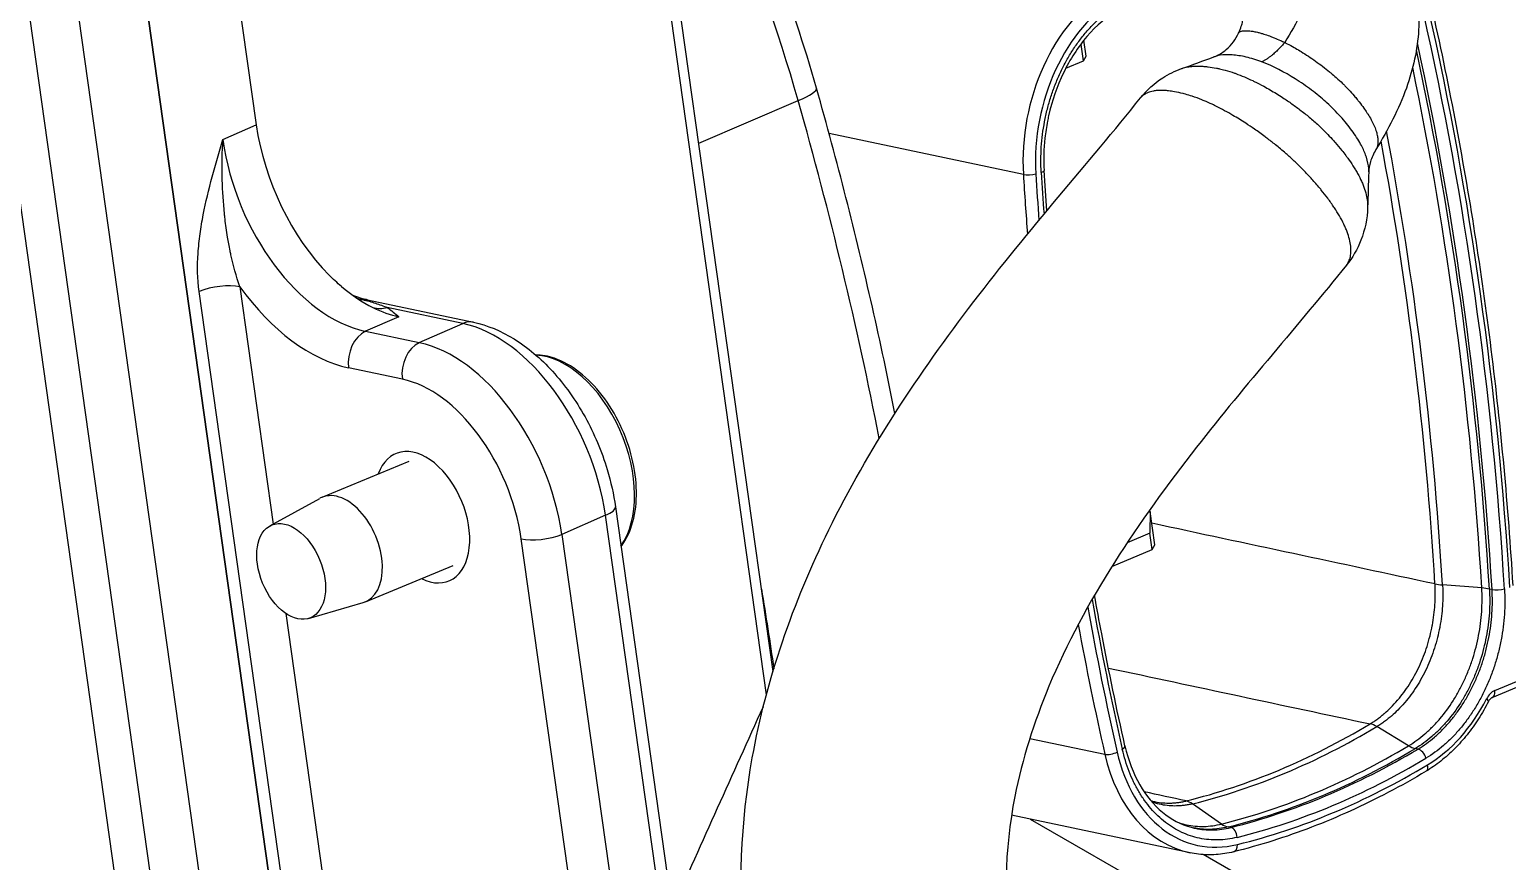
# Model space of a CAD drawing. Header units: millimetres. Extents: x 0 to 7722, y 0 to 5460.
# Drawn here: x 4668.4 to 4718.5, y 3628.4 to 3656.6 of the extents above; entities that cross this region are included whole.
import ezdxf

# ---------------------------------------------------------------- set-up
doc = ezdxf.new("R2010")
doc.units = ezdxf.units.MM
doc.header["$LTSCALE"] = 5
doc.layers.get('0').update_dxf_attribs({"linetype": 'CONTINUOUS'})

# ---------------------------------------------------------------- blocks, each defined once
blk = doc.blocks.new('RWFWFWEWEFWEFWEF')
for p, q in [((163.253, 35.573), (165.572, 19.086)), ((160.291, 34.273), (167.059, -13.851)), ((167.059, -13.851), (160.683, 31.486)), ((164.622, -13.291), (158.461, 30.511)), ((182.885, -0.239), (178.753, 29.142)), ((183.11, 0.553), (179.05, 29.416)), ((157.055, 28.622), (162.895, -12.894)), ((161.652, -12.608), (155.865, 28.534)), ((193.568, 21.814), (193.54, 21.802)), ((193.568, 21.84), (193.568, 21.814)), ((193.646, 21.259), (193.568, 21.814)), ((193.738, 21.418), (193.662, 21.96)), ((193.046, 21.008), (193.646, 21.259)), ((193.646, 21.259), (193.738, 21.418)), ((180.589, 18.472), (183.964, 19.911)), ((164.442, 18.59), (165.572, 19.086)), ((191.606, 17.405), (185.011, 18.799)), ((165.016, 13.595), (166.148, 5.547)), ((167.487, -13.949), (163.634, 13.441)), ((169.351, 13.155), (172.944, 12.395)), ((170.411, 12.582), (169.281, 12.086)), ((172.586, 12.351), (170.018, 12.893)), ((169.281, 12.086), (171.105, 11.701)), ((171.105, 11.701), (172.586, 12.351)), ((170.53, 10.463), (168.706, 10.848)), ((167.805, 6.456), (170.762, 7.684)), ((166.037, 5.486), (167.732, 6.421)), ((177.761, 6.136), (181.023, -17.062)), ((177.425, 5.846), (175.944, 5.196)), ((180.635, -16.972), (177.425, 5.846)), ((195.828, 5.936), (195.911, 5.97)), ((195.911, 5.97), (195.86, 5.981)), ((195.911, 5.97), (195.899, 5.236)), ((196.07, 4.84), (195.911, 5.97)), ((177.56, -16.265), (174.563, 5.043)), ((175.944, 5.196), (179.01, -16.599)), ((195.899, 5.236), (195.128, 4.913)), ((195.977, 4.681), (195.899, 5.236)), ((194.61, 4.109), (195.977, 4.681)), ((195.977, 4.681), (196.07, 4.84)), ((169.276, 2.911), (172.252, 4.147)), ((207.163, 3.38), (205.831, 3.482)), ((207.511, 3.326), (207.421, 3.345)), ((166.574, 2.517), (168.937, -14.283)), ((167.341, 2.345), (169.2, 2.885)), ((207.43, 2.764), (207.43, 2.764)), ((207.602, -0.101), (210.242, 1.004)), ((207.515, -0.335), (210.156, 0.77)), ((204.679, -1.969), (203.6, -1.323)), ((191.825, -1.721), (194.372, -2.26)), ((204.999, -2.083), (204.909, -2.064)), ((198.334, -4.625), (197.345, -3.941)), ((197.262, -5.602), (191.206, -4.322)), ((191.842, -4.457), (214.981, -17.781)), ((198.644, -4.743), (198.554, -4.724)), ((218.318, -17.53), (197.712, -5.664))]:
    blk.add_line(p, q)
for centre, major_axis, ratio, start_param, end_param in [((162.155, 17.952), (-13.325, 31.83), 0.616333, 4.519492, 5.388895), ((195.838, 18.601), (1.189, 5.626), 0.724502, 0.612562, 1.93446), ((196.04, 18.558), (1.127, 5.332), 0.724502, 0.591149, 1.93446), ((131.792, -18.174), (-21.389, -101.215), 0.724502, 1.934459, 2.13554), ((131.792, -18.174), (-21.44, -101.459), 0.724502, 1.93446, 2.13554), ((131.5, -18.112), (-21.327, -100.921), 0.724502, 1.934459, 2.122613), ((131.59, -18.131), (-21.327, -100.921), 0.724502, 1.934459, 2.125331), ((131.281, -18.066), (21.315, 100.868), 0.724502, 5.076052, 5.257595), ((182.662, 19.781), (1.924, 0.546), 0.150963, 5.411753, 6.283185), ((124.839, 14.601), (36.126, -86.294), 0.616333, 1.249232, 1.377899), ((169.619, 18.235), (-2.315, 5.536), 0.616637, 1.169001, 2.154083), ((168.508, 17.747), (-2.297, 5.544), 0.621238, 1.17102, 2.741131), ((130.312, -17.861), (-21.213, -100.386), 0.724502, 1.93446, 2.09279), ((130.096, -17.815), (-21.202, -100.334), 0.724502, 1.934464, 2.089019), ((191.827, 17.467), (-0.299, -0.018), 0.245175, 0.726791, 2.297587), ((268.153, 39.039), (21.502, 101.753), 0.724502, 1.93446, 1.954636), ((268.355, 38.996), (21.44, 101.459), 0.724502, 1.93446, 1.950176), ((192.011, 17.52), (0.299, 0.018), 0.245174, 5.43918, 6.283185), ((268.355, 38.996), (21.389, 101.215), 0.724502, 1.934459, 1.948652), ((164.29, 13.291), (0.99, 0.139), 0.308594, 0.704899, 2.249516), ((167.782, 17.443), (2.7, -6.459), 0.616637, 5.075041, 5.880705), ((169.619, 18.235), (-2.315, 5.536), 0.616637, 2.260945, 2.523875), ((169.21, 14.148), (-0.278, -0.961), 0.829076, 0.154872, 0.296913), ((169.144, 12.176), (0.207, 0.978), 0.724502, 0, 0.239619), ((169.619, 18.235), (-2.315, 5.536), 0.616637, 2.523875, 2.739112), ((169.867, 13.827), (-0.587, -0.81), 0.900043, 0.30789, 0.840363), ((169.433, 11.152), (-0.207, -0.978), 0.724502, 3.631975, 5.176592), ((172.737, 11.417), (0.207, 0.978), 0.724502, 0, 0.490383), ((173.398, 6.706), (-2.331, 5.529), 0.612028, 4.308639, 5.87875), ((171.256, 10.767), (-0.207, -0.978), 0.724502, 3.631975, 5.176592), ((171.917, 6.056), (-2.331, 5.529), 0.612028, 4.308639, 5.87875), ((175.854, 7.719), (1.432, -3.45), 0.614278, 0.364407, 2.862043), ((174.48, 7.149), (-1.495, 3.602), 0.614278, 0.009782, 0.009818), ((171.19, 5.752), (1.929, -4.614), 0.616637, 1.169001, 2.739112), ((174.48, 7.149), (-1.004, 2.419), 0.614288, 5.937027, 5.937051), ((171.21, 5.781), (-0.904, 2.158), 0.616333, 2.52327, 6.883252), ((168.54, 4.684), (-0.736, 1.772), 0.614278, 3.073433, 6.351345), ((176.77, 5.997), (0.99, 0.139), 0.308594, 5.391108, 6.283185), ((175.289, 5.347), (-0.99, -0.139), 0.308594, 0.704899, 2.249516), ((206.309, 3.726), (-0.998, -0.061), 0.245239, 0.731193, 1.057125), ((206.685, 3.137), (-0.998, -0.061), 0.245174, 3.868383, 4.198681), ((207.732, 3.389), (-0.299, -0.018), 0.245174, 0.726791, 2.297587), ((268.355, 38.996), (21.44, 101.459), 0.724502, 2.083869, 2.13554), ((268.355, 38.996), (21.389, 101.215), 0.724502, 2.082052, 2.13554), ((268.153, 39.039), (21.502, 101.753), 0.724502, 2.089342, 2.13554), ((204.107, 2.264), (-1.127, -5.332), 0.724502, 0.591149, 1.21132), ((207.681, -0.667), (0.124, 0.587), 0.724502, 0.464203, 1.21132), ((207.125, -0.333), (0.267, -0.137), 0.242475, 0, 0.843219), ((207.4, -0.059), (0.116, -0.277), 0.616333, 0, 1.168129), ((195.788, 29.184), (-7.019, -33.216), 0.724502, 0.337275, 0.591131), ((196.004, 29.139), (-7.03, -33.269), 0.724502, 0.337256, 0.591151), ((203.592, -2.124), (-0.515, 0.857), 0.573598, 5.464491, 5.790421), ((194.762, -2.041), (0.293, 0.066), 0.368898, 5.389352, 6.283185), ((196.973, 28.934), (-7.132, -33.751), 0.724502, 0.337256, 0.591151), ((204.686, -1.168), (-0.513, 0.858), 0.572303, 2.323767, 2.654065), ((194.585, -2.14), (-0.293, -0.066), 0.368898, 0.676963, 2.247759), ((198.451, 0.024), (-1.189, -5.626), 0.724502, 5.277132, 6.283185), ((198.653, -0.019), (-1.127, -5.332), 0.724502, 5.277132, 6.620443), ((197.191, 28.888), (-7.143, -33.803), 0.724502, 0.337256, 0.591151), ((197.281, 28.869), (-7.143, -33.803), 0.724502, 0.337256, 0.591151), ((197.484, 28.826), (-7.205, -34.097), 0.724502, 0.337256, 0.591151), ((205.066, -2.351), (-0.154, 0.257), 0.572303, 4.224861, 5.795657), ((197.484, 28.826), (-7.257, -34.342), 0.724502, 0.337257, 0.591149), ((205.122, -2.575), (0.154, -0.257), 0.572304, 0, 1.083269), ((197.164, -4.815), (-0.239, 0.971), 0.64909, 5.648705, 5.974635), ((198.515, -3.751), (0.24, -0.971), 0.650443, 5.647901, 5.978198), ((198.656, -5.035), (-0.072, 0.291), 0.650443, 4.407402, 5.978198), ((198.666, -5.278), (0.072, -0.291), 0.650443, 0, 1.265808)]:
    blk.add_ellipse(centre, major_axis=major_axis, ratio=ratio, start_param=start_param, end_param=end_param)
blk.add_ellipse((166.755, 3.943), major_axis=(-0.653, 1.574), ratio=0.614278)
for points, knots in [([(184.586, 20.328), (183.758, 23.243), (182.667, 26.128), (180.034, 31.644), (178.492, 34.274), (175.058, 39.096), (173.167, 41.288), (170.453, 43.852), (169.732, 44.483), (168.999, 45.075)], [3.3513622, 3.3513622, 3.3513622, 3.3513622, 3.6235676, 3.6235676, 3.8957729, 3.8957729, 4.1679783, 4.1679783, 4.2638637, 4.2638637, 4.2638637, 4.2638637]), ([(196.919, 28.783), (198.339, 28.449), (199.7, 27.986), (200.627, 27.215), (201.09, 26.829), (201.44, 26.37), (201.583, 25.796), (201.726, 25.222), (201.665, 24.527), (201.419, 23.791), (201.217, 23.188), (200.889, 22.547), (200.476, 21.884)], [0, 0, 0, 0, 0.125, 0.125, 0.125, 0.1875, 0.1875, 0.1875, 0.25, 0.25, 0.25, 0.3012336, 0.3012336, 0.3012336, 0.3012336]), ([(198.181, 28.99), (199.64, 28.647), (201.038, 28.182), (203.04, 26.881), (203.773, 26.234), (204.525, 24.996), (204.709, 24.583), (205.008, 23.542), (205.058, 22.914), (204.981, 21.645), (204.835, 20.984), (204.348, 19.622), (203.989, 18.928), (203.571, 18.248)], [0, 0, 0, 0, 0.605086, 0.605086, 0.978402, 0.978402, 1.138746, 1.138746, 1.363845, 1.363845, 1.612556, 1.612556, 1.888341, 1.888341, 1.888341, 1.888341]), ([(192.213, 17.477), (192.196, 17.761), (192.197, 18.047), (192.215, 18.333), (192.225, 18.476), (192.239, 18.62), (192.257, 18.764), (192.276, 18.908), (192.299, 19.052), (192.326, 19.196), (192.353, 19.34), (192.385, 19.483), (192.421, 19.623), (192.457, 19.764), (192.496, 19.903), (192.54, 20.04), (192.584, 20.178), (192.632, 20.313), (192.685, 20.447), (192.737, 20.581), (192.794, 20.713), (192.854, 20.843), (192.914, 20.973), (192.978, 21.1), (193.045, 21.223), (193.112, 21.347), (193.183, 21.466), (193.256, 21.582), (193.33, 21.698), (193.407, 21.81), (193.487, 21.919), (193.567, 22.028), (193.651, 22.134), (193.738, 22.235), (193.824, 22.337), (193.913, 22.434), (194.004, 22.526), (194.095, 22.618), (194.188, 22.704), (194.283, 22.786), (194.473, 22.949), (194.672, 23.093), (194.879, 23.217)], [0, 0, 0, 0, 0.125099, 0.125099, 0.125099, 0.187611, 0.187611, 0.187611, 0.25, 0.25, 0.25, 0.31243, 0.31243, 0.31243, 0.375009, 0.375009, 0.375009, 0.437584, 0.437584, 0.437584, 0.5, 0.5, 0.5, 0.562423, 0.562423, 0.562423, 0.62501, 0.62501, 0.62501, 0.687592, 0.687592, 0.687592, 0.75, 0.75, 0.75, 0.812368, 0.812368, 0.812368, 0.874882, 0.874882, 0.874882, 1, 1, 1, 1]), ([(205.451, 23.115), (205.736, 21.851), (206.002, 20.576), (206.492, 18.007), (206.717, 16.712), (207.127, 14.104), (207.312, 12.791), (207.64, 10.15), (207.784, 8.821), (208.031, 6.15), (208.133, 4.807), (208.215, 3.459)], [0.0111612, 0.0111612, 0.0111612, 0.0111612, 0.0513771, 0.0513771, 0.0915931, 0.0915931, 0.131809, 0.131809, 0.172025, 0.172025, 0.212241, 0.212241, 0.212241, 0.212241]), ([(194.83, 23.002), (194.452, 22.776), (194.085, 22.46), (193.459, 21.725), (193.187, 21.306), (192.749, 20.4), (192.576, 19.903), (192.449, 19.336), (192.436, 19.274), (192.387, 19.023), (192.358, 18.832), (192.297, 18.272), (192.288, 17.899), (192.31, 17.538)], [0, 0, 0, 0, 0.1658099, 0.1658099, 0.3212195, 0.3212195, 0.4762257, 0.4762257, 0.4954016, 0.4954016, 0.5530164, 0.5530164, 0.6653271, 0.6653271, 0.6653271, 0.6653271]), ([(198.909, 22.198), (198.989, 22.377), (199.031, 22.514), (199.057, 22.632), (199.059, 22.653), (199.059, 22.653)], [0, 0, 0, 0, 0.1152046, 0.1152046, 0.1856534, 0.1856534, 0.1856534, 0.1856534]), ([(198.073, 21.394), (198.193, 21.438), (198.351, 21.523), (198.669, 21.793), (198.825, 22.007), (198.909, 22.198)], [0, 0, 0, 0, 0.113794, 0.113794, 0.2540397, 0.2540397, 0.2540397, 0.2540397]), ([(198.909, 22.198), (198.919, 22.219), (198.94, 22.239), (198.977, 22.254), (198.997, 22.262), (199.02, 22.269), (199.048, 22.274), (199.054, 22.275), (199.06, 22.276), (199.066, 22.277), (199.089, 22.28), (199.114, 22.283), (199.142, 22.283), (199.176, 22.284), (199.215, 22.283), (199.256, 22.28), (199.266, 22.279), (199.277, 22.278), (199.287, 22.276), (199.32, 22.273), (199.355, 22.268), (199.391, 22.262), (199.44, 22.253), (199.492, 22.242), (199.547, 22.229), (199.565, 22.225), (199.583, 22.22), (199.601, 22.216), (199.639, 22.206), (199.679, 22.195), (199.721, 22.182), (199.781, 22.164), (199.845, 22.144), (199.911, 22.121), (199.941, 22.11), (199.971, 22.099), (200.002, 22.088), (200.04, 22.074), (200.078, 22.059), (200.117, 22.043), (200.188, 22.015), (200.261, 21.984), (200.336, 21.95), (200.381, 21.929), (200.428, 21.907), (200.475, 21.884)], [0.8250346, 0.8250346, 0.8250346, 0.8250346, 0.8555777, 0.8555777, 0.8555777, 0.8716245, 0.8716245, 0.8716245, 0.875, 0.875, 0.875, 0.8872327, 0.8872327, 0.8872327, 0.9025263, 0.9025263, 0.9025263, 0.90625, 0.90625, 0.90625, 0.9177611, 0.9177611, 0.9177611, 0.9328175, 0.9328175, 0.9328175, 0.9375, 0.9375, 0.9375, 0.9475104, 0.9475104, 0.9475104, 0.9621305, 0.9621305, 0.9621305, 0.96875, 0.96875, 0.96875, 0.9767537, 0.9767537, 0.9767537, 0.9911941, 0.9911941, 0.9911941, 0.9999999, 0.9999999, 0.9999999, 0.9999999]), ([(200.476, 21.884), (200.504, 21.87), (200.533, 21.855), (200.562, 21.841), (200.639, 21.801), (200.717, 21.759), (200.796, 21.714), (200.859, 21.678), (200.923, 21.641), (200.988, 21.602), (201.004, 21.592), (201.02, 21.582), (201.036, 21.572), (201.196, 21.473), (201.359, 21.366), (201.519, 21.252), (201.6, 21.194), (201.681, 21.135), (201.761, 21.074), (201.84, 21.013), (201.919, 20.951), (201.997, 20.887), (202.011, 20.875), (202.026, 20.864), (202.04, 20.852), (202.103, 20.8), (202.164, 20.747), (202.224, 20.693), (202.298, 20.627), (202.37, 20.56), (202.441, 20.491), (202.467, 20.465), (202.494, 20.439), (202.52, 20.413), (202.562, 20.37), (202.604, 20.326), (202.645, 20.283), (202.71, 20.213), (202.773, 20.143), (202.833, 20.073), (202.868, 20.032), (202.902, 19.992), (202.935, 19.951), (202.959, 19.922), (202.982, 19.893), (203.005, 19.864), (203.06, 19.795), (203.112, 19.725), (203.161, 19.657), (203.198, 19.604), (203.234, 19.552), (203.268, 19.5), (203.278, 19.485), (203.287, 19.471), (203.296, 19.456), (203.338, 19.39), (203.376, 19.326), (203.411, 19.263), (203.444, 19.201), (203.475, 19.14), (203.501, 19.08), (203.529, 19.018), (203.553, 18.957), (203.572, 18.898), (203.591, 18.841), (203.606, 18.786), (203.616, 18.733), (203.618, 18.724), (203.62, 18.714), (203.622, 18.705), (203.63, 18.662), (203.635, 18.621), (203.637, 18.582), (203.64, 18.534), (203.639, 18.489), (203.635, 18.447), (203.633, 18.431), (203.631, 18.416), (203.628, 18.401), (203.623, 18.376), (203.617, 18.353), (203.61, 18.331), (203.599, 18.301), (203.586, 18.273), (203.571, 18.248)], [0.0000439, 0.0000439, 0.0000439, 0.0000439, 0.0054268, 0.0054268, 0.0054268, 0.0197556, 0.0197556, 0.0197556, 0.03125, 0.03125, 0.03125, 0.0341259, 0.0341259, 0.0341259, 0.0625, 0.0625, 0.0625, 0.0768799, 0.0768799, 0.0768799, 0.091124, 0.091124, 0.091124, 0.09375, 0.09375, 0.09375, 0.1052878, 0.1052878, 0.1052878, 0.1195703, 0.1195703, 0.1195703, 0.125, 0.125, 0.125, 0.1338468, 0.1338468, 0.1338468, 0.1479739, 0.1479739, 0.1479739, 0.15625, 0.15625, 0.15625, 0.1621892, 0.1621892, 0.1621892, 0.1764897, 0.1764897, 0.1764897, 0.1875, 0.1875, 0.1875, 0.1906431, 0.1906431, 0.1906431, 0.2048211, 0.2048211, 0.2048211, 0.21875, 0.21875, 0.21875, 0.2332817, 0.2332817, 0.2332817, 0.2474147, 0.2474147, 0.2474147, 0.25, 0.25, 0.25, 0.2616891, 0.2616891, 0.2616891, 0.2760018, 0.2760018, 0.2760018, 0.28125, 0.28125, 0.28125, 0.2902063, 0.2902063, 0.2902063, 0.3023662, 0.3023662, 0.3023662, 0.3023662]), ([(196.977, 20.997), (196.982, 20.999), (196.987, 21.001), (196.992, 21.003), (197.053, 21.024), (197.118, 21.04), (197.187, 21.053), (197.232, 21.061), (197.278, 21.067), (197.325, 21.072), (197.35, 21.074), (197.374, 21.076), (197.399, 21.077), (197.473, 21.081), (197.549, 21.082), (197.63, 21.078), (197.672, 21.077), (197.716, 21.074), (197.76, 21.07), (197.8, 21.066), (197.84, 21.062), (197.882, 21.057), (197.97, 21.046), (198.062, 21.031), (198.156, 21.012), (198.191, 21.005), (198.227, 20.997), (198.263, 20.989), (198.325, 20.975), (198.387, 20.96), (198.45, 20.942), (198.554, 20.914), (198.661, 20.881), (198.769, 20.844), (198.783, 20.839), (198.797, 20.834), (198.811, 20.829), (198.909, 20.794), (199.01, 20.755), (199.11, 20.713), (199.203, 20.674), (199.296, 20.632), (199.39, 20.588), (199.407, 20.579), (199.424, 20.571), (199.442, 20.563), (199.549, 20.51), (199.657, 20.455), (199.765, 20.396), (199.836, 20.357), (199.907, 20.317), (199.979, 20.276), (200.121, 20.193), (200.264, 20.106), (200.404, 20.014), (200.459, 19.979), (200.514, 19.942), (200.568, 19.905), (200.619, 19.871), (200.669, 19.836), (200.718, 19.801), (200.825, 19.726), (200.93, 19.649), (201.033, 19.569), (201.14, 19.487), (201.246, 19.402), (201.35, 19.314), (201.456, 19.224), (201.56, 19.131), (201.658, 19.039), (201.661, 19.036), (201.664, 19.034), (201.666, 19.031), (201.76, 18.943), (201.85, 18.854), (201.937, 18.764), (202.006, 18.692), (202.074, 18.619), (202.14, 18.546), (202.156, 18.528), (202.172, 18.509), (202.189, 18.491), (202.267, 18.402), (202.342, 18.313), (202.413, 18.224), (202.459, 18.167), (202.503, 18.11), (202.545, 18.054), (202.569, 18.023), (202.591, 17.992), (202.614, 17.961), (202.677, 17.873), (202.737, 17.785), (202.793, 17.698), (202.821, 17.655), (202.848, 17.611), (202.874, 17.568), (202.901, 17.524), (202.926, 17.48), (202.951, 17.436), (203, 17.347), (203.044, 17.26), (203.082, 17.175), (203.093, 17.152), (203.103, 17.13), (203.112, 17.107), (203.121, 17.086), (203.13, 17.065), (203.138, 17.043), (203.156, 16.999), (203.172, 16.954), (203.187, 16.91), (203.216, 16.823), (203.239, 16.739), (203.255, 16.658), (203.271, 16.579), (203.282, 16.503), (203.287, 16.429), (203.29, 16.381), (203.291, 16.335), (203.289, 16.289)], [0.1574036, 0.1574036, 0.1574036, 0.1574036, 0.1589289, 0.1589289, 0.1589289, 0.176296, 0.176296, 0.176296, 0.1875, 0.1875, 0.1875, 0.1932195, 0.1932195, 0.1932195, 0.2099241, 0.2099241, 0.2099241, 0.21875, 0.21875, 0.21875, 0.2266476, 0.2266476, 0.2266476, 0.2435876, 0.2435876, 0.2435876, 0.25, 0.25, 0.25, 0.2609438, 0.2609438, 0.2609438, 0.2789421, 0.2789421, 0.2789421, 0.28125, 0.28125, 0.28125, 0.2974089, 0.2974089, 0.2974089, 0.3125, 0.3125, 0.3125, 0.3152778, 0.3152778, 0.3152778, 0.3325002, 0.3325002, 0.3325002, 0.34375, 0.34375, 0.34375, 0.3661987, 0.3661987, 0.3661987, 0.375, 0.375, 0.375, 0.383173, 0.383173, 0.383173, 0.4006939, 0.4006939, 0.4006939, 0.4186898, 0.4186898, 0.4186898, 0.4369747, 0.4369747, 0.4369747, 0.4375, 0.4375, 0.4375, 0.4549342, 0.4549342, 0.4549342, 0.46875, 0.46875, 0.46875, 0.4722327, 0.4722327, 0.4722327, 0.4891444, 0.4891444, 0.4891444, 0.5, 0.5, 0.5, 0.5059121, 0.5059121, 0.5059121, 0.5227669, 0.5227669, 0.5227669, 0.53125, 0.53125, 0.53125, 0.539978, 0.539978, 0.539978, 0.5577731, 0.5577731, 0.5577731, 0.5625, 0.5625, 0.5625, 0.5669539, 0.5669539, 0.5669539, 0.5761879, 0.5761879, 0.5761879, 0.5945647, 0.5945647, 0.5945647, 0.612538, 0.612538, 0.612538, 0.6241934, 0.6241934, 0.6241934, 0.6241934]), ([(199.7, 21.224), (199.516, 21.294), (199.336, 21.348), (199.166, 21.388), (198.996, 21.427), (198.838, 21.451), (198.69, 21.461), (198.543, 21.471), (198.405, 21.467), (198.283, 21.447), (198.207, 21.435), (198.138, 21.417), (198.074, 21.394)], [0, 0, 0, 0, 0.03125, 0.03125, 0.03125, 0.0625, 0.0625, 0.0625, 0.09375, 0.09375, 0.09375, 0.1129548, 0.1129548, 0.1129548, 0.1129548]), ([(203.328, 17.494), (203.329, 17.529), (203.328, 17.566), (203.326, 17.603), (203.318, 17.726), (203.292, 17.858), (203.246, 17.998), (203.238, 18.024), (203.229, 18.049), (203.219, 18.075), (203.176, 18.192), (203.119, 18.313), (203.052, 18.436), (202.969, 18.586), (202.87, 18.74), (202.754, 18.899), (202.639, 19.057), (202.51, 19.215), (202.369, 19.372), (202.299, 19.451), (202.224, 19.53), (202.147, 19.607), (202.07, 19.685), (201.99, 19.762), (201.908, 19.837), (201.897, 19.847), (201.886, 19.857), (201.875, 19.867), (201.72, 20.006), (201.557, 20.139), (201.388, 20.266), (201.207, 20.402), (201.018, 20.531), (200.83, 20.649), (200.463, 20.88), (200.089, 21.075), (199.727, 21.214), (199.718, 21.217), (199.71, 21.221), (199.701, 21.224)], [0.7093026, 0.7093026, 0.7093026, 0.7093026, 0.71875, 0.71875, 0.71875, 0.75, 0.75, 0.75, 0.7556712, 0.7556712, 0.7556712, 0.78125, 0.78125, 0.78125, 0.8125, 0.8125, 0.8125, 0.84375, 0.84375, 0.84375, 0.859375, 0.859375, 0.859375, 0.875, 0.875, 0.875, 0.8770326, 0.8770326, 0.8770326, 0.90625, 0.90625, 0.90625, 0.9375, 0.9375, 0.9375, 0.9985164, 0.9985164, 0.9985164, 0.9999661, 0.9999661, 0.9999661, 0.9999661]), ([(195.581, 20.003), (195.794, 20.267), (196.052, 20.499), (196.537, 20.81), (196.753, 20.917), (196.976, 20.997)], [0, 0, 0, 0, 0.10265, 0.10265, 0.1748996, 0.1748996, 0.1748996, 0.1748996]), ([(187.249, 9.302), (187.01, 10.503), (186.754, 11.706), (185.919, 15.383), (185.287, 17.859), (184.586, 20.328)], [3.2266506, 3.2266506, 3.2266506, 3.2266506, 3.2674544, 3.2674544, 3.3513622, 3.3513622, 3.3513622, 3.3513622]), ([(202.57, 14.327), (202.592, 14.354), (202.611, 14.384), (202.629, 14.415), (202.63, 14.417), (202.631, 14.419), (202.632, 14.421), (202.658, 14.468), (202.678, 14.519), (202.693, 14.574), (202.708, 14.631), (202.718, 14.693), (202.722, 14.76), (202.726, 14.827), (202.724, 14.898), (202.715, 14.973), (202.707, 15.047), (202.693, 15.125), (202.673, 15.206), (202.653, 15.288), (202.626, 15.374), (202.594, 15.46), (202.577, 15.503), (202.56, 15.547), (202.541, 15.591), (202.523, 15.633), (202.504, 15.674), (202.483, 15.717), (202.482, 15.719), (202.481, 15.722), (202.479, 15.725), (202.435, 15.816), (202.386, 15.908), (202.33, 16.003), (202.279, 16.092), (202.222, 16.184), (202.16, 16.277), (202.156, 16.283), (202.152, 16.289), (202.148, 16.295), (202.082, 16.395), (202.01, 16.496), (201.935, 16.597), (201.866, 16.689), (201.794, 16.782), (201.718, 16.875), (201.711, 16.884), (201.704, 16.893), (201.696, 16.902), (201.612, 17.005), (201.524, 17.108), (201.431, 17.212), (201.349, 17.305), (201.263, 17.397), (201.176, 17.488), (201.164, 17.5), (201.153, 17.512), (201.141, 17.524), (201.041, 17.627), (200.939, 17.729), (200.833, 17.829), (200.742, 17.915), (200.649, 18), (200.554, 18.084), (200.538, 18.098), (200.522, 18.112), (200.506, 18.126), (200.394, 18.223), (200.278, 18.32), (200.161, 18.413), (200.064, 18.491), (199.966, 18.568), (199.867, 18.642), (199.847, 18.657), (199.827, 18.672), (199.807, 18.687), (199.689, 18.775), (199.569, 18.861), (199.448, 18.944), (199.351, 19.011), (199.252, 19.077), (199.153, 19.141), (199.008, 19.235), (198.863, 19.325), (198.719, 19.409), (198.624, 19.465), (198.53, 19.518), (198.437, 19.569), (198.412, 19.582), (198.387, 19.596), (198.362, 19.609), (198.244, 19.672), (198.127, 19.731), (198.01, 19.785), (197.921, 19.827), (197.833, 19.867), (197.745, 19.903), (197.719, 19.914), (197.692, 19.925), (197.666, 19.936), (197.554, 19.981), (197.444, 20.021), (197.338, 20.057), (197.258, 20.083), (197.18, 20.107), (197.104, 20.128), (197.078, 20.135), (197.052, 20.142), (197.027, 20.149), (196.926, 20.175), (196.828, 20.197), (196.734, 20.213), (196.666, 20.225), (196.6, 20.235), (196.537, 20.242), (196.513, 20.245), (196.49, 20.247), (196.467, 20.249), (196.382, 20.256), (196.303, 20.259), (196.228, 20.256), (196.175, 20.255), (196.125, 20.251), (196.077, 20.244), (196.056, 20.242), (196.037, 20.239), (196.018, 20.235), (195.952, 20.223), (195.892, 20.206), (195.838, 20.185), (195.81, 20.174), (195.785, 20.162), (195.76, 20.149), (195.751, 20.144), (195.742, 20.139), (195.734, 20.134), (195.719, 20.125), (195.705, 20.116), (195.691, 20.106), (195.67, 20.091), (195.65, 20.074), (195.631, 20.056), (195.613, 20.039), (195.597, 20.022), (195.581, 20.003)], [0.3954402, 0.3954402, 0.3954402, 0.3954402, 0.4055306, 0.4055306, 0.4055306, 0.40625, 0.40625, 0.40625, 0.4213555, 0.4213555, 0.4213555, 0.4371719, 0.4371719, 0.4371719, 0.4530066, 0.4530066, 0.4530066, 0.46875, 0.46875, 0.46875, 0.4846529, 0.4846529, 0.4846529, 0.492582, 0.492582, 0.492582, 0.5, 0.5, 0.5, 0.5005084, 0.5005084, 0.5005084, 0.5163783, 0.5163783, 0.5163783, 0.53125, 0.53125, 0.53125, 0.5322066, 0.5322066, 0.5322066, 0.5480412, 0.5480412, 0.5480412, 0.5625, 0.5625, 0.5625, 0.5639012, 0.5639012, 0.5639012, 0.5797326, 0.5797326, 0.5797326, 0.59375, 0.59375, 0.59375, 0.5955834, 0.5955834, 0.5955834, 0.6114171, 0.6114171, 0.6114171, 0.625, 0.625, 0.625, 0.6272464, 0.6272464, 0.6272464, 0.6430724, 0.6430724, 0.6430724, 0.65625, 0.65625, 0.65625, 0.6588884, 0.6588884, 0.6588884, 0.6747147, 0.6747147, 0.6747147, 0.6875, 0.6875, 0.6875, 0.7063132, 0.7063132, 0.7063132, 0.71875, 0.71875, 0.71875, 0.7221049, 0.7221049, 0.7221049, 0.7378914, 0.7378914, 0.7378914, 0.75, 0.75, 0.75, 0.7536864, 0.7536864, 0.7536864, 0.7694691, 0.7694691, 0.7694691, 0.78125, 0.78125, 0.78125, 0.7852552, 0.7852552, 0.7852552, 0.801039, 0.801039, 0.801039, 0.8125, 0.8125, 0.8125, 0.8168345, 0.8168345, 0.8168345, 0.832625, 0.832625, 0.832625, 0.84375, 0.84375, 0.84375, 0.8484083, 0.8484083, 0.8484083, 0.8641892, 0.8641892, 0.8641892, 0.8720791, 0.8720791, 0.8720791, 0.875, 0.875, 0.875, 0.8799708, 0.8799708, 0.8799708, 0.887866, 0.887866, 0.887866, 0.895387, 0.895387, 0.895387, 0.895387]), ([(182.124, -9.036), (181.928, -6.835), (182.015, -4.573), (182.882, 0.274), (183.796, 2.893), (186.344, 8.08), (188.067, 10.665), (191.763, 15.499), (193.834, 17.823), (195.581, 20.002)], [0.152996, 0.152996, 0.152996, 0.152996, 0.833901, 0.833901, 1.658464, 1.658464, 2.576431, 2.576431, 3.486996, 3.486996, 3.486996, 3.486996]), ([(163.634, 13.441), (163.575, 13.863), (163.569, 14.294), (163.598, 14.731), (163.612, 14.95), (163.635, 15.171), (163.665, 15.39), (163.695, 15.608), (163.732, 15.825), (163.774, 16.04), (163.858, 16.472), (163.962, 16.898), (164.076, 17.322), (164.191, 17.746), (164.316, 18.168), (164.442, 18.59)], [0, 0, 0, 0, 0.25, 0.25, 0.25, 0.375, 0.375, 0.375, 0.5, 0.5, 0.5, 0.75, 0.75, 0.75, 1, 1, 1, 1]), ([(165.016, 13.595), (164.889, 13.949), (164.792, 14.312), (164.713, 14.679), (164.703, 14.726), (164.693, 14.773), (164.683, 14.82), (164.652, 14.973), (164.624, 15.126), (164.599, 15.279), (164.565, 15.488), (164.536, 15.696), (164.512, 15.905), (164.505, 15.961), (164.499, 16.017), (164.493, 16.073), (164.453, 16.456), (164.428, 16.839), (164.418, 17.223), (164.417, 17.259), (164.416, 17.295), (164.415, 17.331), (164.407, 17.75), (164.416, 18.172), (164.442, 18.59)], [0, 0, 0, 0, 0.221748, 0.221748, 0.221748, 0.25, 0.25, 0.25, 0.341672, 0.341672, 0.341672, 0.466536, 0.466536, 0.466536, 0.5, 0.5, 0.5, 0.728582, 0.728582, 0.728582, 0.75, 0.75, 0.75, 1, 1, 1, 1]), ([(203.571, 18.248), (203.488, 18.114), (203.426, 17.972), (203.346, 17.705), (203.33, 17.581), (203.328, 17.494)], [0, 0, 0, 0, 0.0793326, 0.0793326, 0.161461, 0.161461, 0.161461, 0.161461]), ([(203.289, 16.289), (203.278, 15.912), (203.201, 15.529), (202.942, 14.871), (202.775, 14.582), (202.57, 14.327)], [0, 0, 0, 0, 0.1161522, 0.1161522, 0.2155214, 0.2155214, 0.2155214, 0.2155214]), ([(202.57, 14.327), (200.959, 12.33), (199.155, 10.293), (195.529, 5.657), (193.677, 2.934), (191.967, -1.17), (191.566, -2.428), (190.958, -5.511), (190.928, -7.356), (191.197, -9.162)], [0, 0, 0, 0, 0.817968, 0.817968, 1.771825, 1.771825, 2.173511, 2.173511, 2.754373, 2.754373, 2.754373, 2.754373]), ([(168.46, 13.61), (168.389, 13.669), (168.32, 13.731), (168.181, 13.86), (168.112, 13.926), (168.044, 13.994)], [-0.06412621, -0.06412621, -0.06412621, -0.06412621, -0.03206246, -0.03206246, 0, 0, 0, 0]), ([(169.177, 13.162), (169.333, 13.124), (169.479, 13.084), (169.755, 12.995), (169.885, 12.946), (170.018, 12.893)], [0, 0, 0, 0, 0.5, 0.5, 1, 1, 1, 1]), ([(170.018, 12.893), (170.088, 12.843), (170.155, 12.791), (170.22, 12.739), (170.285, 12.687), (170.348, 12.634), (170.411, 12.582)], [0, 0, 0, 0, 0.499087, 0.499087, 0.499087, 1, 1, 1, 1]), ([(172.944, 12.395), (173.414, 12.296), (173.881, 12.099), (174.782, 11.542), (175.224, 11.167), (176.037, 10.279), (176.414, 9.748), (177.04, 8.621), (177.297, 8.012), (177.607, 6.981), (177.702, 6.555), (177.761, 6.136)], [0, 0, 0, 0, 0.1811556, 0.1811556, 0.3703817, 0.3703817, 0.5667099, 0.5667099, 0.7599354, 0.7599354, 0.8919556, 0.8919556, 0.8919556, 0.8919556]), ([(177.95, 4.791), (177.962, 4.806), (177.974, 4.822), (178.149, 5.063), (178.273, 5.332), (178.44, 5.945), (178.48, 6.293), (178.469, 7.024), (178.417, 7.408), (178.229, 8.172), (178.093, 8.552), (177.75, 9.27), (177.543, 9.609), (177.077, 10.213), (176.818, 10.478), (176.271, 10.907), (175.982, 11.07), (175.478, 11.243), (175.264, 11.283), (175.054, 11.285)], [2.307805, 2.307805, 2.307805, 2.307805, 2.33003, 2.33003, 2.640669, 2.640669, 2.968252, 2.968252, 3.298315, 3.298315, 3.627249, 3.627249, 3.955857, 3.955857, 4.285388, 4.285388, 4.615249, 4.615249, 4.855116, 4.855116, 4.855116, 4.855116]), ([(203.371, -1.229), (203.374, -1.228), (203.376, -1.226), (203.379, -1.225), (203.39, -1.218), (203.401, -1.212), (203.411, -1.205), (203.433, -1.192), (203.454, -1.178), (203.475, -1.164), (203.518, -1.137), (203.56, -1.108), (203.601, -1.078), (203.643, -1.049), (203.684, -1.018), (203.725, -0.986), (203.765, -0.954), (203.806, -0.921), (203.845, -0.887), (203.851, -0.882), (203.857, -0.877), (203.863, -0.872), (203.937, -0.809), (204.009, -0.742), (204.08, -0.672), (204.157, -0.595), (204.232, -0.515), (204.304, -0.43), (204.308, -0.426), (204.312, -0.422), (204.315, -0.417), (204.384, -0.337), (204.451, -0.253), (204.514, -0.167), (204.581, -0.076), (204.645, 0.018), (204.707, 0.115), (204.709, 0.118), (204.711, 0.12), (204.713, 0.123), (204.772, 0.218), (204.83, 0.314), (204.885, 0.414), (204.941, 0.517), (204.995, 0.623), (205.045, 0.732), (205.096, 0.841), (205.143, 0.952), (205.186, 1.064), (205.229, 1.174), (205.269, 1.286), (205.305, 1.399), (205.342, 1.516), (205.376, 1.635), (205.407, 1.755), (205.436, 1.869), (205.462, 1.984), (205.483, 2.1), (205.484, 2.105), (205.485, 2.109), (205.486, 2.114), (205.508, 2.234), (205.527, 2.354), (205.541, 2.474), (205.555, 2.586), (205.566, 2.698), (205.573, 2.81), (205.573, 2.818), (205.574, 2.826), (205.574, 2.834), (205.578, 2.894), (205.581, 2.954), (205.583, 3.013), (205.585, 3.073), (205.586, 3.133), (205.585, 3.193), (205.585, 3.253), (205.584, 3.313), (205.582, 3.372), (205.581, 3.402), (205.58, 3.432), (205.579, 3.462), (205.578, 3.477), (205.577, 3.492), (205.576, 3.507), (205.576, 3.51), (205.576, 3.514), (205.576, 3.517)], [0, 0, 0, 0, 0.0019039, 0.0019039, 0.0019039, 0.0098016, 0.0098016, 0.0098016, 0.0255975, 0.0255975, 0.0255975, 0.05719, 0.05719, 0.05719, 0.0887822, 0.0887822, 0.0887822, 0.1203721, 0.1203721, 0.1203721, 0.125, 0.125, 0.125, 0.1836133, 0.1836133, 0.1836133, 0.2467689, 0.2467689, 0.2467689, 0.25, 0.25, 0.25, 0.3099151, 0.3099151, 0.3099151, 0.3731843, 0.3731843, 0.3731843, 0.375, 0.375, 0.375, 0.4364425, 0.4364425, 0.4364425, 0.4995992, 0.4995992, 0.4995992, 0.562752, 0.562752, 0.562752, 0.625, 0.625, 0.625, 0.6891998, 0.6891998, 0.6891998, 0.75, 0.75, 0.75, 0.7524376, 0.7524376, 0.7524376, 0.8157352, 0.8157352, 0.8157352, 0.875, 0.875, 0.875, 0.8791103, 0.8791103, 0.8791103, 0.9108753, 0.9108753, 0.9108753, 0.9426644, 0.9426644, 0.9426644, 0.9743928, 0.9743928, 0.9743928, 0.9902082, 0.9902082, 0.9902082, 0.9980992, 0.9980992, 0.9980992, 0.999955, 0.999955, 0.999955, 0.999955]), ([(195.055, -1.975), (194.771, -0.721), (194.508, 0.544), (194.181, 2.257), (194.1, 2.695), (194.021, 3.135)], [3.1527535, 3.1527535, 3.1527535, 3.1527535, 3.19296959, 3.19296959, 3.20676096, 3.20676096, 3.20676096, 3.20676096]), ([(205.831, 3.482), (205.831, 3.479), (205.832, 3.475), (205.832, 3.472), (205.833, 3.456), (205.834, 3.442), (205.834, 3.427), (205.836, 3.398), (205.837, 3.367), (205.838, 3.336), (205.84, 3.276), (205.841, 3.216), (205.841, 3.154), (205.841, 3.094), (205.84, 3.033), (205.838, 2.972), (205.836, 2.911), (205.833, 2.85), (205.83, 2.791), (205.829, 2.782), (205.828, 2.773), (205.828, 2.764), (205.82, 2.652), (205.81, 2.54), (205.796, 2.427), (205.781, 2.305), (205.763, 2.184), (205.74, 2.062), (205.739, 2.056), (205.738, 2.05), (205.736, 2.044), (205.714, 1.928), (205.688, 1.812), (205.659, 1.698), (205.629, 1.578), (205.595, 1.46), (205.558, 1.344), (205.521, 1.227), (205.48, 1.113), (205.436, 0.999), (205.392, 0.886), (205.345, 0.773), (205.294, 0.663), (205.242, 0.552), (205.188, 0.445), (205.13, 0.341), (205.075, 0.239), (205.016, 0.141), (204.956, 0.045), (204.892, -0.055), (204.825, -0.153), (204.756, -0.247), (204.691, -0.334), (204.624, -0.42), (204.554, -0.502), (204.55, -0.506), (204.547, -0.51), (204.543, -0.514), (204.47, -0.6), (204.393, -0.682), (204.316, -0.759), (204.244, -0.83), (204.171, -0.898), (204.097, -0.962), (204.091, -0.967), (204.085, -0.972), (204.079, -0.977), (204.039, -1.011), (203.998, -1.044), (203.957, -1.077), (203.916, -1.109), (203.874, -1.14), (203.832, -1.17), (203.789, -1.201), (203.747, -1.23), (203.705, -1.257), (203.683, -1.272), (203.661, -1.286), (203.64, -1.298), (203.629, -1.305), (203.619, -1.312), (203.607, -1.318), (203.605, -1.32), (203.602, -1.321), (203.6, -1.323)], [0, 0, 0, 0, 0.00186, 0.00186, 0.00186, 0.010441, 0.010441, 0.010441, 0.027029, 0.027029, 0.027029, 0.058714, 0.058714, 0.058714, 0.089503, 0.089503, 0.089503, 0.120447, 0.120447, 0.120447, 0.125, 0.125, 0.125, 0.183607, 0.183607, 0.183607, 0.246947, 0.246947, 0.246947, 0.25, 0.25, 0.25, 0.310318, 0.310318, 0.310318, 0.373496, 0.373496, 0.373496, 0.436733, 0.436733, 0.436733, 0.5, 0.5, 0.5, 0.563324, 0.563324, 0.563324, 0.625, 0.625, 0.625, 0.689809, 0.689809, 0.689809, 0.75, 0.75, 0.75, 0.753109, 0.753109, 0.753109, 0.816396, 0.816396, 0.816396, 0.875, 0.875, 0.875, 0.879584, 0.879584, 0.879584, 0.910495, 0.910495, 0.910495, 0.941257, 0.941257, 0.941257, 0.972941, 0.972941, 0.972941, 0.989548, 0.989548, 0.989548, 0.998146, 0.998146, 0.998146, 1, 1, 1, 1]), ([(204.679, -1.969), (204.774, -1.912), (204.87, -1.849), (204.962, -1.782), (205.055, -1.715), (205.145, -1.644), (205.234, -1.568), (205.323, -1.491), (205.409, -1.41), (205.494, -1.324), (205.579, -1.239), (205.662, -1.148), (205.743, -1.053), (205.905, -0.864), (206.054, -0.661), (206.191, -0.445), (206.26, -0.337), (206.326, -0.225), (206.388, -0.11), (206.45, 0.004), (206.51, 0.123), (206.566, 0.244), (206.622, 0.365), (206.675, 0.488), (206.724, 0.613), (206.773, 0.738), (206.818, 0.864), (206.859, 0.992), (206.94, 1.247), (207.006, 1.507), (207.057, 1.774), (207.082, 1.909), (207.104, 2.044), (207.122, 2.18), (207.139, 2.314), (207.152, 2.448), (207.161, 2.581), (207.17, 2.715), (207.174, 2.848), (207.175, 2.982), (207.175, 3.115), (207.171, 3.249), (207.163, 3.38)], [0, 0, 0, 0, 0.0625, 0.0625, 0.0625, 0.124829, 0.124829, 0.124829, 0.1874, 0.1874, 0.1874, 0.249859, 0.249859, 0.249859, 0.375065, 0.375065, 0.375065, 0.437716, 0.437716, 0.437716, 0.5, 0.5, 0.5, 0.562428, 0.562428, 0.562428, 0.625024, 0.625024, 0.625024, 0.75, 0.75, 0.75, 0.81282, 0.81282, 0.81282, 0.875, 0.875, 0.875, 0.9375, 0.9375, 0.9375, 1, 1, 1, 1]), ([(207.421, 3.345), (207.429, 3.213), (207.433, 3.077), (207.433, 2.942), (207.433, 2.808), (207.428, 2.674), (207.42, 2.539), (207.411, 2.403), (207.397, 2.267), (207.38, 2.131), (207.362, 1.995), (207.34, 1.858), (207.315, 1.723), (207.263, 1.453), (207.196, 1.189), (207.114, 0.93), (207.072, 0.801), (207.027, 0.673), (206.977, 0.547), (206.928, 0.421), (206.875, 0.297), (206.818, 0.174), (206.761, 0.052), (206.701, -0.068), (206.638, -0.184), (206.575, -0.3), (206.509, -0.413), (206.439, -0.523), (206.3, -0.741), (206.149, -0.946), (205.986, -1.137), (205.905, -1.233), (205.821, -1.325), (205.735, -1.411), (205.649, -1.498), (205.561, -1.58), (205.471, -1.657), (205.292, -1.812), (205.104, -1.947), (204.909, -2.064)], [0, 0, 0, 0, 0.0625, 0.0625, 0.0625, 0.124673, 0.124673, 0.124673, 0.187228, 0.187228, 0.187228, 0.24968, 0.24968, 0.24968, 0.374991, 0.374991, 0.374991, 0.437624, 0.437624, 0.437624, 0.499912, 0.499912, 0.499912, 0.562232, 0.562232, 0.562232, 0.62492, 0.62492, 0.62492, 0.75, 0.75, 0.75, 0.812548, 0.812548, 0.812548, 0.875, 0.875, 0.875, 1, 1, 1, 1]), ([(204.999, -2.083), (205.194, -1.966), (205.475, -1.763), (205.825, -1.436), (206.077, -1.162), (206.314, -0.863), (206.531, -0.546), (206.73, -0.208), (206.911, 0.151), (207.071, 0.526), (207.207, 0.909), (207.319, 1.301), (207.409, 1.705), (207.474, 2.114), (207.526, 2.654), (207.528, 3.058), (207.511, 3.326)], [0, 0, 0, 0, 0.125, 0.1875, 0.25, 0.3125, 0.375, 0.4375, 0.5, 0.5625, 0.625, 0.6875, 0.75, 0.8125, 0.875, 1, 1, 1, 1]), ([(207.934, 3.346), (207.952, 3.061), (207.951, 2.776), (207.932, 2.489), (207.923, 2.346), (207.909, 2.203), (207.89, 2.059), (207.872, 1.915), (207.849, 1.77), (207.821, 1.626), (207.794, 1.482), (207.762, 1.34), (207.727, 1.199), (207.691, 1.058), (207.651, 0.919), (207.607, 0.782), (207.563, 0.645), (207.515, 0.51), (207.463, 0.375), (207.41, 0.242), (207.354, 0.109), (207.293, -0.021), (207.233, -0.151), (207.169, -0.278), (207.102, -0.401), (207.035, -0.524), (206.965, -0.644), (206.891, -0.759), (206.817, -0.875), (206.741, -0.988), (206.66, -1.097), (206.58, -1.206), (206.496, -1.311), (206.41, -1.413), (206.323, -1.514), (206.234, -1.611), (206.143, -1.703), (206.052, -1.795), (205.959, -1.882), (205.864, -1.963), (205.674, -2.127), (205.476, -2.27), (205.269, -2.394)], [0, 0, 0, 0, 0.125099, 0.125099, 0.125099, 0.187611, 0.187611, 0.187611, 0.25, 0.25, 0.25, 0.31243, 0.31243, 0.31243, 0.375009, 0.375009, 0.375009, 0.437584, 0.437584, 0.437584, 0.5, 0.5, 0.5, 0.562423, 0.562423, 0.562423, 0.62501, 0.62501, 0.62501, 0.687592, 0.687592, 0.687592, 0.75, 0.75, 0.75, 0.812368, 0.812368, 0.812368, 0.874882, 0.874882, 0.874882, 1, 1, 1, 1]), ([(207.391, -0.47), (207.287, -0.673), (207.174, -0.869), (206.933, -1.245), (206.804, -1.425), (206.531, -1.765), (206.388, -1.925), (206.089, -2.224), (205.934, -2.363), (205.612, -2.617), (205.446, -2.731), (205.276, -2.833)], [0.9353804, 0.9353804, 0.9353804, 0.9353804, 1.0594146, 1.0594146, 1.1834488, 1.1834488, 1.307483, 1.307483, 1.4315172, 1.4315172, 1.5555513, 1.5555513, 1.5555513, 1.5555513]), ([(207.391, -0.47), (207.399, -0.455), (207.408, -0.44), (207.426, -0.414), (207.435, -0.402), (207.453, -0.381), (207.463, -0.372), (207.48, -0.357), (207.488, -0.35), (207.503, -0.341), (207.51, -0.338), (207.515, -0.335)], [4.0769731, 4.0769731, 4.0769731, 4.0769731, 4.2263965, 4.2263965, 4.3758199, 4.3758199, 4.5252433, 4.5252433, 4.6746667, 4.6746667, 4.82409, 4.82409, 4.82409, 4.82409]), ([(195.055, -1.975), (195.164, -2.46), (195.338, -2.913), (195.774, -3.667), (196.036, -3.983), (196.624, -4.469), (196.956, -4.644), (197.348, -4.75), (197.392, -4.761), (197.438, -4.77)], [0, 0, 0, 0, 0.1615754, 0.1615754, 0.3165438, 0.3165438, 0.4740136, 0.4740136, 0.4942754, 0.4942754, 0.4942754, 0.4942754]), ([(198.858, -5.078), (198.642, -5.131), (198.427, -5.161), (198.215, -5.166), (198.108, -5.168), (198.003, -5.164), (197.897, -5.155), (197.792, -5.145), (197.687, -5.129), (197.583, -5.108), (197.479, -5.086), (197.377, -5.058), (197.277, -5.025), (197.176, -4.991), (197.078, -4.952), (196.982, -4.908), (196.886, -4.863), (196.792, -4.812), (196.699, -4.756), (196.607, -4.699), (196.516, -4.637), (196.428, -4.569), (196.34, -4.501), (196.254, -4.428), (196.172, -4.351), (196.09, -4.273), (196.012, -4.191), (195.936, -4.103), (195.861, -4.016), (195.788, -3.924), (195.719, -3.827), (195.65, -3.73), (195.584, -3.628), (195.521, -3.522), (195.459, -3.416), (195.4, -3.306), (195.345, -3.193), (195.291, -3.079), (195.24, -2.963), (195.194, -2.843), (195.101, -2.603), (195.025, -2.351), (194.964, -2.084)], [0, 0, 0, 0, 0.125099, 0.125099, 0.125099, 0.187611, 0.187611, 0.187611, 0.25, 0.25, 0.25, 0.31243, 0.31243, 0.31243, 0.375009, 0.375009, 0.375009, 0.437584, 0.437584, 0.437584, 0.5, 0.5, 0.5, 0.562423, 0.562423, 0.562423, 0.62501, 0.62501, 0.62501, 0.687592, 0.687592, 0.687592, 0.75, 0.75, 0.75, 0.812368, 0.812368, 0.812368, 0.874882, 0.874882, 0.874882, 1, 1, 1, 1]), ([(205.276, -2.833), (204.853, -3.086), (204.427, -3.325), (203.568, -3.776), (203.136, -3.987), (202.266, -4.382), (201.829, -4.565), (200.951, -4.902), (200.51, -5.056), (199.626, -5.335), (199.182, -5.46), (198.738, -5.569)], [1.5555513, 1.5555513, 1.5555513, 1.5555513, 1.6063298, 1.6063298, 1.6571082, 1.6571082, 1.7078866, 1.7078866, 1.758665, 1.758665, 1.8094435, 1.8094435, 1.8094435, 1.8094435]), ([(197.345, -3.941), (197.342, -3.942), (197.34, -3.943), (197.337, -3.943), (197.325, -3.946), (197.314, -3.949), (197.303, -3.951), (197.281, -3.956), (197.257, -3.961), (197.234, -3.966), (197.188, -3.975), (197.142, -3.983), (197.096, -3.99), (197.051, -3.996), (197.005, -4.002), (196.959, -4.006), (196.914, -4.01), (196.868, -4.012), (196.824, -4.014), (196.817, -4.014), (196.811, -4.014), (196.804, -4.014), (196.721, -4.016), (196.638, -4.014), (196.556, -4.007), (196.467, -3.999), (196.379, -3.987), (196.291, -3.969), (196.287, -3.968), (196.282, -3.967), (196.278, -3.966), (196.194, -3.949), (196.111, -3.926), (196.029, -3.899), (196.011, -3.894), (195.994, -3.888), (195.976, -3.881)], [0, 0, 0, 0, 0.0018498, 0.0018498, 0.0018498, 0.0104328, 0.0104328, 0.0104328, 0.0270238, 0.0270238, 0.0270238, 0.0587091, 0.0587091, 0.0587091, 0.0894951, 0.0894951, 0.0894951, 0.1204374, 0.1204374, 0.1204374, 0.125, 0.125, 0.125, 0.1835972, 0.1835972, 0.1835972, 0.246937, 0.246937, 0.246937, 0.25, 0.25, 0.25, 0.3103081, 0.3103081, 0.3103081, 0.3233977, 0.3233977, 0.3233977, 0.3233977]), ([(196.053, -3.863), (196.061, -3.865), (196.069, -3.867), (196.077, -3.868), (196.08, -3.869), (196.083, -3.87), (196.087, -3.871), (196.173, -3.888), (196.26, -3.901), (196.348, -3.908), (196.43, -3.915), (196.513, -3.917), (196.596, -3.915), (196.601, -3.915), (196.607, -3.915), (196.613, -3.915), (196.657, -3.913), (196.702, -3.911), (196.747, -3.907), (196.792, -3.903), (196.837, -3.898), (196.882, -3.891), (196.927, -3.885), (196.972, -3.877), (197.018, -3.868), (197.04, -3.863), (197.063, -3.858), (197.086, -3.853), (197.097, -3.85), (197.108, -3.848), (197.12, -3.845), (197.122, -3.844), (197.125, -3.844), (197.128, -3.843)], [0.7442628, 0.7442628, 0.7442628, 0.7442628, 0.75, 0.75, 0.75, 0.7524379, 0.7524379, 0.7524379, 0.8157355, 0.8157355, 0.8157355, 0.875, 0.875, 0.875, 0.8791105, 0.8791105, 0.8791105, 0.9108755, 0.9108755, 0.9108755, 0.9426645, 0.9426645, 0.9426645, 0.9743928, 0.9743928, 0.9743928, 0.9902082, 0.9902082, 0.9902082, 0.9980992, 0.9980992, 0.9980992, 1, 1, 1, 1]), ([(196.9, -4.589), (196.979, -4.614), (197.06, -4.635), (197.142, -4.653), (197.239, -4.673), (197.338, -4.688), (197.437, -4.697), (197.536, -4.706), (197.634, -4.71), (197.733, -4.707), (197.832, -4.705), (197.932, -4.697), (198.032, -4.683), (198.132, -4.67), (198.234, -4.65), (198.334, -4.625)], [0.6966704, 0.6966704, 0.6966704, 0.6966704, 0.75, 0.75, 0.75, 0.8128196, 0.8128196, 0.8128196, 0.875, 0.875, 0.875, 0.9375, 0.9375, 0.9375, 1, 1, 1, 1]), ([(198.554, -4.724), (198.453, -4.749), (198.351, -4.769), (198.25, -4.783), (198.149, -4.796), (198.049, -4.805), (197.949, -4.807), (197.848, -4.809), (197.748, -4.806), (197.648, -4.797), (197.562, -4.789), (197.477, -4.777), (197.393, -4.76)], [0, 0, 0, 0, 0.0625, 0.0625, 0.0625, 0.1246736, 0.1246736, 0.1246736, 0.1872284, 0.1872284, 0.1872284, 0.2407685, 0.2407685, 0.2407685, 0.2407685]), ([(197.438, -4.77), (197.439, -4.771), (197.539, -4.792), (197.738, -4.822), (198.137, -4.835), (198.44, -4.794), (198.644, -4.743)], [0.7489875, 0.7489875, 0.7489875, 0.7489875, 0.75, 0.8125, 0.875, 1, 1, 1, 1]), ([(198.738, -5.569), (198.64, -5.594), (198.541, -5.614), (198.342, -5.645), (198.243, -5.656), (198.045, -5.67), (197.946, -5.672), (197.749, -5.667), (197.65, -5.661), (197.455, -5.638), (197.358, -5.622), (197.262, -5.602)], [1.8094435, 1.8094435, 1.8094435, 1.8094435, 1.8768949, 1.8768949, 1.9443464, 1.9443464, 2.0117979, 2.0117979, 2.0792493, 2.0792493, 2.1467008, 2.1467008, 2.1467008, 2.1467008])]:
    blk.add_open_spline(points, degree=3, knots=knots)
blk.add_rational_spline([(200.476, 21.884), (200.095, 21.427), (199.701, 21.224)], [1, 0.974546835709, 0.999999684731], degree=2)
for points in [[(200.475, 21.884), (200.475, 21.884), (200.475, 21.884), (200.476, 21.884)], [(196.977, 20.997), (197.343, 21.129), (197.708, 21.262), (198.073, 21.394)], [(198.074, 21.394), (198.073, 21.394), (198.073, 21.394), (198.073, 21.394)], [(199.701, 21.224), (199.701, 21.224), (199.701, 21.224), (199.7, 21.224)], [(196.976, 20.997), (196.976, 20.997), (196.976, 20.997), (196.977, 20.997)], [(195.581, 20.003), (195.581, 20.003), (195.581, 20.002), (195.581, 20.002)], [(192.401, 16.17), (192.368, 16.625), (192.338, 17.081), (192.31, 17.538)], [(203.328, 17.493), (203.315, 17.092), (203.302, 16.69), (203.289, 16.289)], [(203.328, 17.494), (203.328, 17.494), (203.328, 17.494), (203.328, 17.494)], [(203.289, 16.289), (203.289, 16.289), (203.289, 16.289), (203.289, 16.289)], [(168.841, 13.311), (169.017, 13.241), (169.189, 13.189), (169.351, 13.155)], [(168.979, 13.216), (169.046, 13.195), (169.113, 13.178), (169.177, 13.162)], [(205.576, 3.517), (202.373, 4.203), (199.17, 4.889), (195.967, 5.574)], [(182.717, 3.342), (182.865, 2.44), (183.004, 1.54), (183.137, 0.643)], [(194.491, 0.666), (197.451, 0.034), (200.411, -0.597), (203.371, -1.229)], [(179.682, -7.523), (180.715, -5.227), (181.745, -2.93), (182.782, -0.637)], [(197.128, -3.843), (196.654, -3.739), (196.18, -3.635), (195.706, -3.531)], [(195.935, -3.833), (195.974, -3.845), (196.013, -3.855), (196.053, -3.863)], [(197.438, -4.77), (197.438, -4.77), (197.438, -4.77), (197.438, -4.77)]]:
    blk.add_open_spline(points, degree=3)

msp = doc.modelspace()

# ---------------------------------------------------------------- block references
msp.add_blockref('RWFWFWEWEFWEFWEF', (4510.5, 3634.26))

doc.saveas('drawing.dxf')
